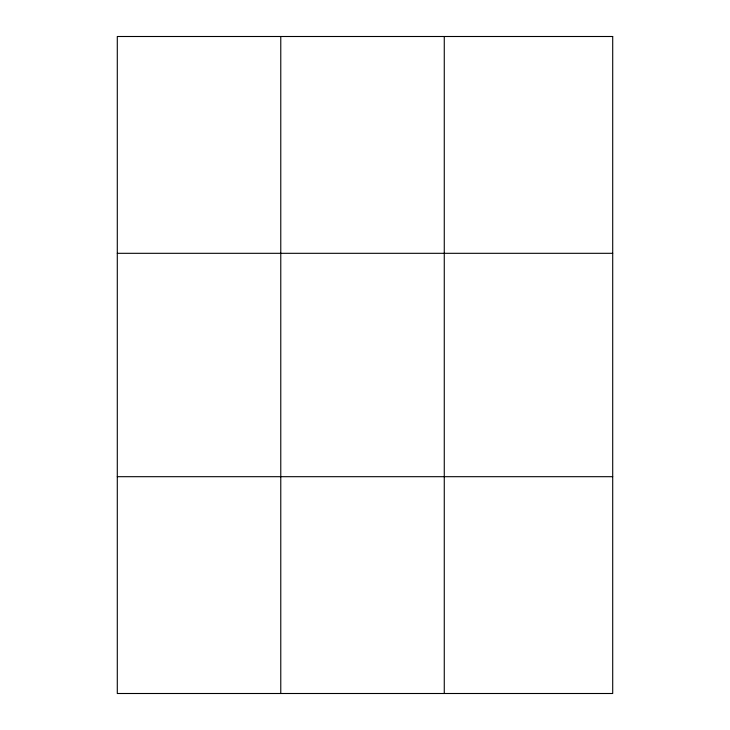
<?xml version="1.0" encoding="UTF-8"?>
<svg xmlns="http://www.w3.org/2000/svg" width="730" height="730" viewBox="0 0 730 730"><rect width="100%" height="100%" fill="white"/><g stroke="black" fill="none" stroke-linecap="round" stroke-linejoin="round"><path stroke-width="1.09" d="M280.776 36.5L280.776 693.5M444.269 36.5L444.269 693.5M117.293 253.31L612.707 253.31M117.293 476.69L612.707 476.69M612.707 36.5L612.707 693.5L117.293 693.5L117.293 36.5L612.707 36.5"/></g></svg>
